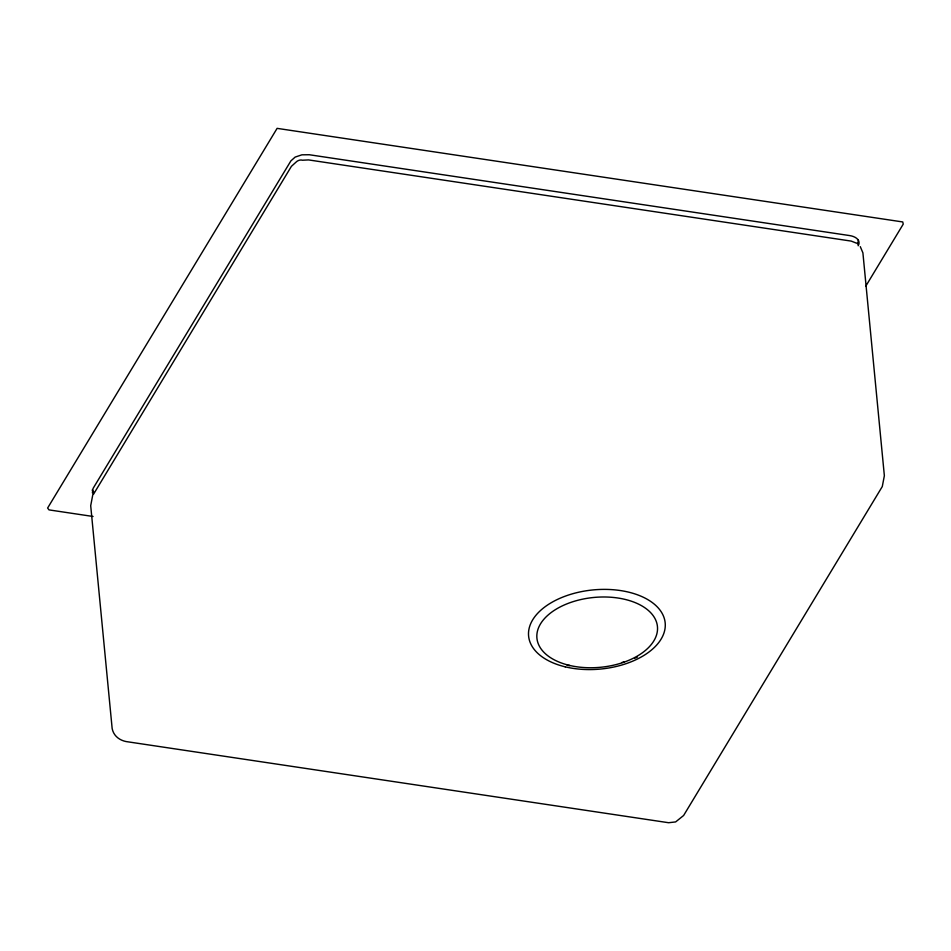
<?xml version="1.0" encoding="UTF-8"?>
<svg xmlns="http://www.w3.org/2000/svg" width="951" height="951" viewBox="0 0 951 951"><rect width="100%" height="100%" fill="white"/><g stroke="black" fill="none" stroke-linecap="round" stroke-linejoin="round"><path stroke-width="1.43" d="M857.933 243.099L858.373 240.187M92.77 494.877L90.702 505.706L112.159 728.573C113.549 735.682 119.137 740.104 125.984 741.542L668.624 822.722L675.626 821.926L683.626 815.482L882.29 486.543L884.359 475.714L862.902 252.847L860.286 246.642M93.448 494.342L291.41 166.33L295.666 162.478A6.17 4.672 -40 0 1 302.43 160.22L308.54 159.911L851.181 241.09L856.233 243.064A6.17 1.854 71.5 0 1 858.361 244.823M865.66 286.358L903.236 224.139L902.749 221.952L277.11 128.361L47.621 508.036L49 509.891L93.055 516.476M92.152 490.122L93.721 491.988M93.305 493.866L92.402 492.796L93.067 488.445L290.887 160.897L295.155 157.081L301.907 154.823L309.301 154.74L849.635 235.575A14.408 8.345 -5.5 0 1 858.182 245.762M637.301 657.153A77.019 44.614 -5.5 0 1 634.852 658.175M624.534 661.765A77.019 44.614 -5.5 0 1 621.847 662.526M569.78 665.688A77.019 44.614 -5.5 0 1 567.105 665.26M569.197 665.331A60.555 35.08 -5.5 0 0 657.486 627.054A60.555 35.08 -5.5 0 0 564.835 604.729A60.555 35.08 -5.5 0 0 569.197 665.331M565.203 666.829A68.603 39.74 -5.5 0 0 665.225 623.452A68.603 39.74 -5.5 0 0 560.258 598.155A68.603 39.74 -5.5 0 0 565.203 666.829"/></g></svg>
